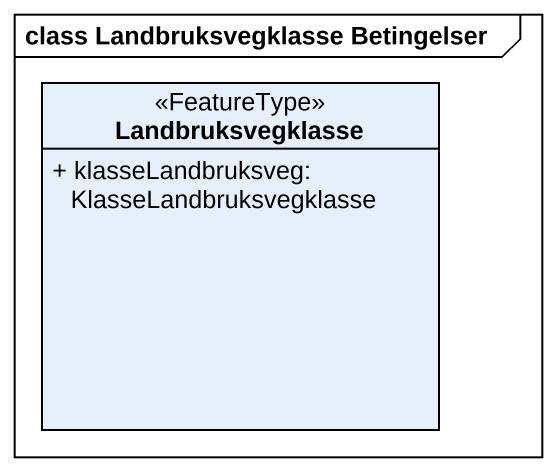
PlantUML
@startuml
mainframe class Landbruksvegklasse Betingelser
hide circle
hide empty members
skinparam classAttributeIconSize 0
class Landbruksvegklasse <<FeatureType>> {
  + klasseLandbruksveg: KlasseLandbruksvegklasse
}
@enduml
